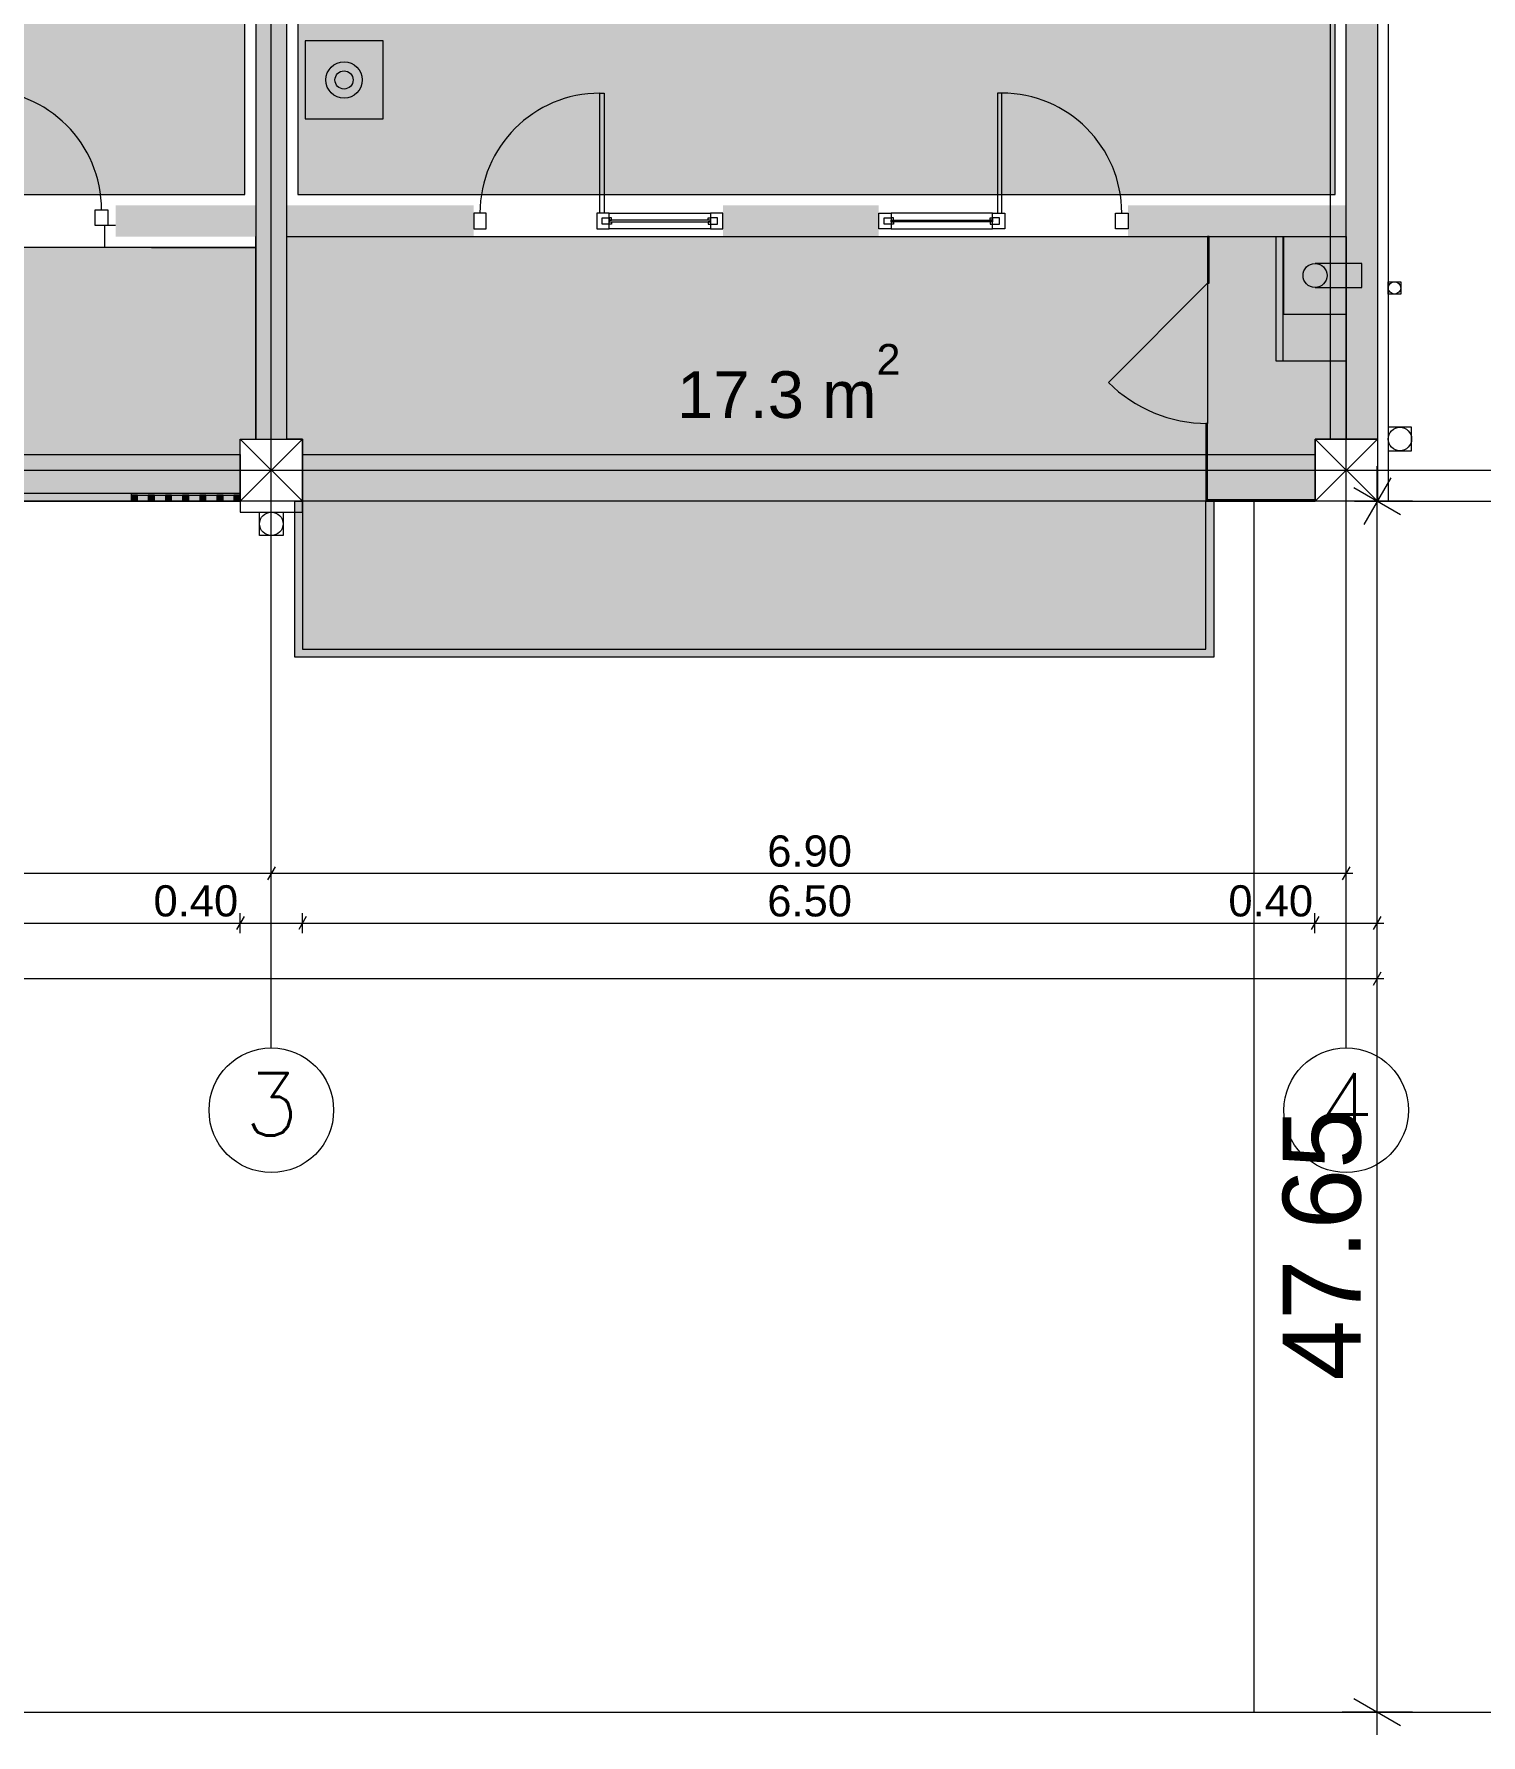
# Model space of a CAD drawing. Header units: millimetres. Extents: x 476571643 to 477489869, y 4620928210 to 4621294454.
# Drawn here: x 477229198 to 477238487, y 4621067575 to 4621078495 of the extents above; entities that cross this region are included whole.
import ezdxf

# ---------------------------------------------------------------- set-up
doc = ezdxf.new("R2010")
doc.units = ezdxf.units.MM
doc.header["$MEASUREMENT"] = 0
for name, color, linetype, lineweight in [('0_Pen_No__42_Pen_No__250_Pen_No__5', 5, 'Continuous', 0), ('2D Drafting - General_Pen_No__1_Pen_No__7', 7, 'Continuous', 0), ('2D Drafting - General_Pen_No__250_Pen_No__7_Pen_No__250', 7, 'Continuous', 0), ('2D Drafting - General_Pen_No__250_Pen_No__7_Pen_No__7', 7, 'Continuous', 0), ('2D Drafting - General_Pen_No__7_Pen_No__250', 7, 'Continuous', 0), ('2D Drafting - General_Pen_No__7_Pen_No__7_Pen_No__7', 7, 'Continuous', 0), ('Annotation - Text_Pen_No__7_Pen_No__5', 5, 'Continuous', 0), ('Doors_Pen_No__7_Pen_No__7_Pen_No__7', 7, 'Continuous', 0), ('G-Anno-Nplt_Pen_No__151', 151, 'Continuous', 0), ('G-Anno-Nplt_Pen_No__255', 255, 'Continuous', 0), ('G-Anno-Nplt_Pen_No__4', 7, 'Continuous', 0), ('G-Anno-Nplt_Pen_No__7', 7, 'Continuous', 0), ('gegmebi_Pen_No__1_Pen_No__7', 7, 'Continuous', 0), ('gegmebi_Pen_No__7_Pen_No__7', 7, 'Continuous', 0), ('kar-panjara_Pen_No__7_Pen_No__7_Pen_No__7', 7, 'Continuous', 0), ('New_0_Pen_No__7', 7, 'Continuous', 0), ('New_2D Drafting - General_Pen_No__250_Pen_No__7_Pen_No__255', 255, 'Continuous', 0), ('New_2D Drafting - General_Pen_No__30_Pen_No__9_Pen_No__9_Pen_No__255', 255, 'Continuous', 0), ('New_2D Drafting - General_Pen_No__30_Pen_No__9_Pen_No__9_Pen_No__7', 7, 'Continuous', 0), ('New_reg_nak_Pen_No__250', 7, 'Continuous', 0), ('New_reg_nak_Pen_No__7', 7, 'Continuous', 0), ('New_Structural - Bearing_Pen_No__1', 1, 'Continuous', 0), ('New_Structural - Bearing_Pen_No__250', 7, 'Continuous', 0), ('zoma_Pen_No__1', 1, 'Continuous', 0), ('zoma_Pen_No__142', 142, 'Continuous', 0), ('zoma_Pen_No__5_Pen_No__5', 5, 'Continuous', 0)]:
    doc.layers.add(name, color=color, linetype=linetype, lineweight=lineweight)
doc.layers.add('zoma', color=7, linetype='Continuous')
doc.styles.add('GENERATED_STYLE_1', font='arial.ttf')
doc.styles.add('GENERATED_STYLE_2', font='arial.ttf')
doc.linetypes.add('Break', pattern='A,0,[1,a-5 saxl бѓ’бѓђбѓ¦бѓ”бѓ‘бѓ”бѓ‘бѓ\x98_1.Shx,S=15.679026,R=0,X=0,Y=0],-1975.557214,0', length=1975.557214)
doc.dimstyles.new('GENERATED_STYLE__11', dxfattribs={"dimtxt": 500, "dimasz": 228, "dimexe": 0.18, "dimexo": 3, "dimgap": 0.09, "dimtad": 1, "dimlfac": 0.001, "dimzin": 0, "dimdsep": 46, "dimtxsty": 'GENERATED_STYLE_2', "dimblk": 'ARROWHEAD_2', "dimblk1": 'ARROWHEAD_2', "dimblk2": 'ARROWHEAD_2', "dimcen": 0.09, "dimclrd": 1, "dimclre": 1, "dimclrt": 1, "dimadec": 0, "dimazin": 0, "dimtfac": 1, "dimtdec": 4, "dimtmove": 2, "dimatfit": 3, "dimfxl": 1, "dimtolj": 1, "dimtzin": 0, "dimarcsym": 0})
doc.dimstyles.new('GENERATED_STYLE__12', dxfattribs={"dimtxt": 500, "dimasz": 228, "dimexe": 0.18, "dimexo": 3, "dimgap": 0.09, "dimtad": 1, "dimtih": 1, "dimtoh": 1, "dimlfac": 0.001, "dimzin": 0, "dimdsep": 46, "dimtxsty": 'GENERATED_STYLE_2', "dimblk": 'ARROWHEAD_2', "dimblk1": 'ARROWHEAD_2', "dimblk2": 'ARROWHEAD_2', "dimcen": 0.09, "dimclrd": 1, "dimclre": 1, "dimclrt": 1, "dimadec": 0, "dimazin": 0, "dimtfac": 1, "dimtdec": 4, "dimtmove": 2, "dimatfit": 3, "dimfxl": 1, "dimtolj": 1, "dimtzin": 0, "dimarcsym": 0})
doc.dimstyles.new('GENERATED_STYLE__3', dxfattribs={"dimtxt": 200, "dimasz": 64.421331, "dimexe": 0.18, "dimexo": 3, "dimgap": 0.09, "dimtad": 1, "dimtih": 1, "dimtoh": 1, "dimlfac": 0.001, "dimzin": 0, "dimdsep": 46, "dimtxsty": 'GENERATED_STYLE_2', "dimblk": 'ARROWHEAD_2', "dimblk1": 'ARROWHEAD_2', "dimblk2": 'ARROWHEAD_2', "dimcen": 0.09, "dimclrd": 142, "dimclre": 142, "dimclrt": 142, "dimadec": 0, "dimazin": 0, "dimtfac": 1, "dimtdec": 4, "dimtmove": 0, "dimatfit": 3, "dimfxl": 1, "dimtolj": 1, "dimtzin": 0, "dimarcsym": 0})
doc.dimstyles.new('GENERATED_STYLE__4', dxfattribs={"dimtxt": 200, "dimasz": 64.421331, "dimexe": 0.18, "dimexo": 3, "dimgap": 0.09, "dimtad": 1, "dimtih": 1, "dimtoh": 1, "dimlfac": 0.001, "dimzin": 0, "dimdsep": 46, "dimtxsty": 'GENERATED_STYLE_2', "dimblk": 'ARROWHEAD_2', "dimblk1": 'ARROWHEAD_2', "dimblk2": 'ARROWHEAD_2', "dimcen": 0.09, "dimclrd": 142, "dimclre": 142, "dimclrt": 142, "dimadec": 0, "dimazin": 0, "dimtfac": 1, "dimtdec": 4, "dimtmove": 2, "dimatfit": 3, "dimfxl": 1, "dimtolj": 1, "dimtzin": 0, "dimarcsym": 0})
doc.dimstyles.new('GENERATED_STYLE__7', dxfattribs={"dimtxt": 200, "dimasz": 64.421331, "dimexe": 0.18, "dimexo": 3, "dimgap": 0.09, "dimtad": 1, "dimlfac": 0.001, "dimzin": 0, "dimdsep": 46, "dimtxsty": 'GENERATED_STYLE_2', "dimblk": 'ARROWHEAD_2', "dimblk1": 'ARROWHEAD_2', "dimblk2": 'ARROWHEAD_2', "dimcen": 0.09, "dimclrd": 142, "dimclre": 142, "dimclrt": 142, "dimadec": 0, "dimazin": 0, "dimtfac": 1, "dimtdec": 4, "dimtmove": 0, "dimatfit": 3, "dimfxl": 1, "dimtolj": 1, "dimtzin": 0, "dimarcsym": 0})

# ---------------------------------------------------------------- blocks, each defined once
blk = doc.blocks.new('*D1093', base_point=(476844527, 4621385791))
at = {"layer": 'zoma_Pen_No__142', "color": 142, "linetype": 'Continuous', "lineweight": 0, "transparency": 16777216}
for p, q in [((477223821, 4621073043), (477223821, 4621073171)), ((477230721, 4621073043), (477230721, 4621073171)), ((477223846, 4621073149), (477223797, 4621073065)), ((477223821, 4621073107), (477230721, 4621073107)), ((477230746, 4621073149), (477230697, 4621073065))]:
    blk.add_line(p, q, dxfattribs=at)
at = {"layer": 'zoma_Pen_No__142', "color": 142, "lineweight": 0, "transparency": 16777216, "insert": (477227005, 4621073147), "char_height": 200, "attachment_point": 7, "style": 'GENERATED_STYLE_2'}
blk.add_mtext('\\A1;{\\pql;\\fArial CYR|b0|i0|c204|p34;6.90}', dxfattribs=at)
blk = doc.blocks.new('ARROWHEAD_2')
at = {"color": 0, "linetype": 'Continuous', "lineweight": 0}
for p, q in [((-0.378, -0.655), (0.378, 0.655)), ((0, 0), (-1, 0))]:
    blk.add_line(p, q, dxfattribs=at)
blk = doc.blocks.new('*D1094', base_point=(476844527, 4621385791))
at = {"layer": 'zoma_Pen_No__142', "color": 142, "linetype": 'Continuous', "lineweight": 0, "transparency": 16777216}
for p, q in [((477230721, 4621073043), (477230721, 4621073171)), ((477237621, 4621073043), (477237621, 4621073171)), ((477230746, 4621073149), (477230697, 4621073065)), ((477230721, 4621073107), (477237621, 4621073107)), ((477237597, 4621073065), (477237646, 4621073149)), ((477237621, 4621073107), (477237663, 4621073107))]:
    blk.add_line(p, q, dxfattribs=at)
at = {"layer": 'zoma_Pen_No__142', "color": 142, "lineweight": 0, "transparency": 16777216, "insert": (477233905, 4621073147), "char_height": 200, "attachment_point": 7, "style": 'GENERATED_STYLE_2'}
blk.add_mtext('\\A1;{\\pql;\\fArial CYR|b0|i0|c204|p34;6.90}', dxfattribs=at)
blk = doc.blocks.new('*D1110', base_point=(476844527, 4621385791))
at = {"layer": 'zoma_Pen_No__142', "color": 142, "linetype": 'Continuous', "lineweight": 0, "transparency": 16777216}
for p, q in [((477224021, 4621072723), (477224021, 4621072851)), ((477230521, 4621072723), (477230521, 4621072851)), ((477224046, 4621072829), (477223997, 4621072745)), ((477224021, 4621072787), (477230521, 4621072787)), ((477230546, 4621072829), (477230497, 4621072745))]:
    blk.add_line(p, q, dxfattribs=at)
at = {"layer": 'zoma_Pen_No__142', "color": 142, "lineweight": 0, "transparency": 16777216, "char_height": 200, "attachment_point": 7, "style": 'GENERATED_STYLE_2'}
for s, insert in [('\\A1;{\\pql;\\fArial CYR|b0|i0|c204|p34;6.50}', (477227005, 4621072827)), ('\\A1;{\\pql;\\fArial CYR|b0|i0|c204|p34;0.40}', (477229965, 4621072827))]:
    blk.add_mtext(s, dxfattribs=dict(at, insert=insert))
blk = doc.blocks.new('*D1111', base_point=(476844527, 4621385791))
at = {"layer": 'zoma_Pen_No__142', "color": 142, "linetype": 'Continuous', "lineweight": 0, "transparency": 16777216}
for p, q in [((477230521, 4621072723), (477230521, 4621072851)), ((477230921, 4621072723), (477230921, 4621072851)), ((477230546, 4621072829), (477230497, 4621072745)), ((477230521, 4621072787), (477230921, 4621072787)), ((477230946, 4621072829), (477230897, 4621072745))]:
    blk.add_line(p, q, dxfattribs=at)
blk = doc.blocks.new('*D1112', base_point=(476844527, 4621385791))
at = {"layer": 'zoma_Pen_No__142', "color": 142, "linetype": 'Continuous', "lineweight": 0, "transparency": 16777216}
for p, q in [((477230921, 4621072723), (477230921, 4621072851)), ((477237421, 4621072723), (477237421, 4621072851)), ((477230946, 4621072829), (477230897, 4621072745)), ((477230921, 4621072787), (477237421, 4621072787)), ((477237446, 4621072829), (477237397, 4621072745))]:
    blk.add_line(p, q, dxfattribs=at)
at = {"layer": 'zoma_Pen_No__142', "color": 142, "lineweight": 0, "transparency": 16777216, "char_height": 200, "attachment_point": 7, "style": 'GENERATED_STYLE_2'}
for s, insert in [('\\A1;{\\pql;\\fArial CYR|b0|i0|c204|p34;6.50}', (477233905, 4621072827)), ('\\A1;{\\pql;\\fArial CYR|b0|i0|c204|p34;0.40}', (477236865, 4621072827))]:
    blk.add_mtext(s, dxfattribs=dict(at, insert=insert))
blk = doc.blocks.new('*D1113', base_point=(476844527, 4621385791))
at = {"layer": 'zoma_Pen_No__142', "color": 142, "linetype": 'Continuous', "lineweight": 0, "transparency": 16777216}
for p, q in [((477237421, 4621072723), (477237421, 4621072851)), ((477237821, 4621072723), (477237821, 4621072851)), ((477237446, 4621072829), (477237397, 4621072745)), ((477237421, 4621072787), (477237821, 4621072787)), ((477237797, 4621072745), (477237846, 4621072829)), ((477237821, 4621072787), (477237863, 4621072787))]:
    blk.add_line(p, q, dxfattribs=at)
blk = doc.blocks.new('*D1114', base_point=(476844527, 4621385791))
at = {"layer": 'zoma_Pen_No__142', "color": 142, "linetype": 'Continuous', "lineweight": 0, "transparency": 16777216}
for p, q in [((477216680, 4621072431), (477216721, 4621072431)), ((477216746, 4621072474), (477216697, 4621072389)), ((477216721, 4621072368), (477216721, 4621072495)), ((477216721, 4621072431), (477237821, 4621072431)), ((477237797, 4621072389), (477237846, 4621072474)), ((477237821, 4621072368), (477237821, 4621072495)), ((477237821, 4621072431), (477237863, 4621072431))]:
    blk.add_line(p, q, dxfattribs=at)
at = {"layer": 'zoma_Pen_No__142', "color": 142, "lineweight": 0, "transparency": 16777216, "insert": (477227495, 4621072471), "char_height": 200, "attachment_point": 7, "style": 'GENERATED_STYLE_2'}
blk.add_mtext('\\A1;{\\pql;\\fArial CYR|b0|i0|c204|p34;21.10}', dxfattribs=at)
blk = doc.blocks.new('*D1131', base_point=(476844527, 4621385791))
at = {"layer": 'zoma_Pen_No__142', "color": 142, "linetype": 'Continuous', "lineweight": 0, "transparency": 16777216}
for p, q in [((477240465, 4621093195), (477240338, 4621093195)), ((477240444, 4621093170), (477240359, 4621093219)), ((477240401, 4621075495), (477240401, 4621093195)), ((477240465, 4621075495), (477240338, 4621075495)), ((477240359, 4621075519), (477240444, 4621075470)), ((477240401, 4621075453), (477240401, 4621075495))]:
    blk.add_line(p, q, dxfattribs=at)
at = {"layer": 'zoma_Pen_No__142', "color": 142, "lineweight": 0, "transparency": 16777216, "insert": (477240361, 4621084003), "char_height": 200, "attachment_point": 7, "rotation": 90, "style": 'GENERATED_STYLE_2'}
blk.add_mtext('\\A1;{\\pql;\\fArial CYR|b0|i0|c204|p34;17.70}', dxfattribs=at)
blk = doc.blocks.new('*D1274', base_point=(476844527, 4621385791))
at = {"layer": 'zoma_Pen_No__1', "color": 1, "linetype": 'Continuous', "lineweight": 0, "transparency": 16777216}
for p, q in [((477237971, 4621075408), (477237671, 4621075581)), ((477237821, 4621075495), (477237821, 4621075641)), ((477238046, 4621075495), (477237596, 4621075495)), ((477237821, 4621067721), (477237821, 4621075495)), ((477238046, 4621067721), (477237596, 4621067721)), ((477237671, 4621067808), (477237971, 4621067635)), ((477237821, 4621067575), (477237821, 4621067721))]:
    blk.add_line(p, q, dxfattribs=at)
at = {"layer": 'zoma_Pen_No__1', "color": 1, "lineweight": 0, "transparency": 16777216, "insert": (477237721, 4621069850), "char_height": 500, "attachment_point": 7, "rotation": 90, "style": 'GENERATED_STYLE_2'}
blk.add_mtext('\\A1;{\\pql;\\fArial CYR|b0|i0|c204|p34;47.65}', dxfattribs=at)
blk = doc.blocks.new('*D1281', base_point=(476844527, 4621385791))
at = {"layer": 'zoma_Pen_No__1', "color": 1, "linetype": 'Continuous', "lineweight": 0, "transparency": 16777216}
for p, q in [((477237821, 4621075270), (477237821, 4621075720)), ((477256819, 4621075270), (477256819, 4621075720)), ((477237908, 4621075645), (477237735, 4621075345)), ((477256732, 4621075345), (477256905, 4621075645)), ((477237675, 4621075495), (477237821, 4621075495)), ((477237821, 4621075495), (477256819, 4621075495)), ((477256819, 4621075495), (477256965, 4621075495))]:
    blk.add_line(p, q, dxfattribs=at)
at = {"layer": 'zoma_Pen_No__1', "color": 1, "lineweight": 0, "transparency": 16777216, "insert": (477247715, 4621075595), "char_height": 500, "attachment_point": 7, "style": 'GENERATED_STYLE_2'}
blk.add_mtext('\\A1;{\\pql;\\fArial CYR|b0|i0|c204|p34;19.00}', dxfattribs=at)

msp = doc.modelspace()

# ---------------------------------------------------------------- hatches: boundary and pattern name
at = {"layer": '2D Drafting - General_Pen_No__250_Pen_No__7_Pen_No__7', "linetype": 'Continuous', "lineweight": 0}
for points in [[(477230621.317, 4621075894.799), (477230821.317, 4621075894.799), (477230821.317, 4621082394.799), (477230621.317, 4621082394.799)], [(477237621.317, 4621082394.799), (477237621.317, 4621075894.799), (477237821.317, 4621075894.799), (477237821.317, 4621082394.799)], [(477230621.317, 4621077194.802), (477230621.317, 4621077394.802), (477229721.402, 4621077394.802), (477229721.402, 4621077194.802)], [(477230821.317, 4621077194.799), (477232020.692, 4621077194.799), (477232020.692, 4621077394.799), (477230821.317, 4621077394.799)], [(477234620.696, 4621077194.799), (477233620.696, 4621077194.799), (477233620.696, 4621077394.799), (477234620.696, 4621077394.799)], [(477237621.317, 4621077194.799), (477236220.692, 4621077194.799), (477236220.692, 4621077394.799), (477237621.317, 4621077394.799)], [(477236731.137, 4621077194.799), (477236731.137, 4621076894.795), (477236741.137, 4621076894.795), (477236741.137, 4621077194.799)], [(477236721.125, 4621075994.796), (477236721.125, 4621075494.799), (477236731.125, 4621075494.799), (477236731.125, 4621075994.796)], [(477230521.317, 4621075544.799), (477229821.317, 4621075544.799), (477229821.317, 4621075534.799), (477230521.317, 4621075534.799)], [(477237421.317, 4621075504.799), (477236731.125, 4621075504.799), (477236731.125, 4621075494.799), (477237421.317, 4621075494.799)]]:
    msp.add_hatch(color=7, dxfattribs=at).paths.add_polyline_path(points)
at = {"layer": 'G-Anno-Nplt_Pen_No__151', "linetype": 'Continuous', "lineweight": 0, "true_color": 0x1f2f3f}
for points in [[(477230791.317, 4621086364.799), (477230991.316, 4621086364.799), (477230991.316, 4621086064.799), (477231291.317, 4621086064.799), (477231291.317, 4621085234.611), (477230891.317, 4621085234.611), (477230891.317, 4621082864.799), (477230991.317, 4621082864.799), (477230991.317, 4621082324.799), (477230891.317, 4621082324.799), (477230891.317, 4621077464.799), (477237551.317, 4621077464.799), (477237551.317, 4621081734.611), (477237151.317, 4621081734.611), (477237151.317, 4621082564.799), (477237351.317, 4621082564.799), (477237351.317, 4621082864.799), (477237551.317, 4621082864.799), (477237551.317, 4621085824.799), (477237351.317, 4621085824.799), (477237351.317, 4621085994.799), (477237351.317, 4621086124.799), (477237151.317, 4621086124.799), (477237151.317, 4621086954.987), (477237551.317, 4621086954.987), (477237551.317, 4621091824.799), (477234051.135, 4621091824.799), (477234051.135, 4621092924.799), (477230991.317, 4621092924.799), (477230991.317, 4621092724.799), (477230791.317, 4621092724.799)], [(477223991.317, 4621077464.799), (477230551.317, 4621077464.799), (477230551.317, 4621082324.799), (477230451.317, 4621082324.799), (477230451.317, 4621082864.799), (477230551.317, 4621082864.799), (477230551.317, 4621085528.057), (477230011.129, 4621085528.057), (477230011.129, 4621085928.057), (477224681.505, 4621085928.057), (477224681.505, 4621085528.057), (477223991.317, 4621085528.057), (477223991.317, 4621082864.799), (477224091.317, 4621082864.799), (477224091.317, 4621082324.799), (477223991.317, 4621082324.799)]]:
    msp.add_hatch(color=169, dxfattribs=at).paths.add_polyline_path(points)
at = {"layer": 'G-Anno-Nplt_Pen_No__255', "linetype": 'Continuous', "lineweight": 0, "true_color": 0x3f3f3f}
for points in [[(477230621.317, 4621077125.139), (477223921.317, 4621077125.139), (477223921.317, 4621075894.799), (477224021.317, 4621075894.799), (477224021.317, 4621075494.799), (477230521.317, 4621075494.799), (477230521.317, 4621075894.799), (477230621.317, 4621075894.799)], [(477230821.317, 4621077194.799), (477237621.317, 4621077194.799), (477237621.317, 4621075894.799), (477237421.317, 4621075894.799), (477237421.317, 4621075494.799), (477236771.317, 4621075494.799), (477236771.317, 4621074494.85), (477230871.317, 4621074494.8), (477230871.317, 4621075494.799), (477230921.317, 4621075494.799), (477230921.317, 4621075894.799), (477230821.317, 4621075894.799)]]:
    msp.add_hatch(color=250, dxfattribs=at).paths.add_polyline_path(points)
at = {"layer": 'New_2D Drafting - General_Pen_No__250_Pen_No__7_Pen_No__255', "linetype": 'Continuous', "lineweight": 0}
for points in [[(477237621.317, 4621077194.799), (477237171.317, 4621077194.799), (477237171.317, 4621076394.799), (477237621.317, 4621076394.799)], [(477237221.322, 4621077194.799), (477237221.326, 4621076694.799), (477237621.322, 4621076694.803), (477237621.32, 4621076867.788), (477237721.323, 4621076867.789), (477237721.322, 4621077021.815), (477237621.319, 4621077021.814), (477237621.317, 4621077194.803)]]:
    msp.add_hatch(color=255, dxfattribs=at).paths.add_polyline_path(points)
at = {"layer": 'New_2D Drafting - General_Pen_No__30_Pen_No__9_Pen_No__9_Pen_No__255', "linetype": 'Continuous', "lineweight": 0}
for points in [[(477229861.317, 4621075494.799), (477229861.317, 4621075534.799), (477229821.317, 4621075534.799), (477229821.317, 4621075494.799)], [(477229971.317, 4621075494.799), (477229971.317, 4621075534.799), (477229931.317, 4621075534.799), (477229931.317, 4621075494.799)], [(477230081.317, 4621075494.799), (477230081.317, 4621075534.799), (477230041.317, 4621075534.799), (477230041.317, 4621075494.799)], [(477230191.317, 4621075494.799), (477230191.317, 4621075534.799), (477230151.317, 4621075534.799), (477230151.317, 4621075494.799)], [(477230301.317, 4621075494.799), (477230301.317, 4621075534.799), (477230261.317, 4621075534.799), (477230261.317, 4621075494.799)], [(477230411.317, 4621075494.799), (477230411.317, 4621075534.799), (477230371.317, 4621075534.799), (477230371.317, 4621075494.799)], [(477230521.317, 4621075494.799), (477230521.317, 4621075534.799), (477230481.317, 4621075534.799), (477230481.317, 4621075494.799)]]:
    msp.add_hatch(color=255, dxfattribs=at).paths.add_polyline_path(points)

# ---------------------------------------------------------------- linework, layer by layer
at = {"layer": '0_Pen_No__42_Pen_No__250_Pen_No__5', "color": 5, "linetype": 'Continuous', "lineweight": 0}
for centre in [(477230721.317, 4621071585.202), (477230721.317, 4621071585.202), (477237621.317, 4621071585.202), (477237621.317, 4621071585.202)]:
    msp.add_circle(centre, 400, dxfattribs=at)
at = {"layer": '2D Drafting - General_Pen_No__1_Pen_No__7', "color": 7, "linetype": 'Continuous', "lineweight": 0}
for p, q in [((477230521.317, 4621075494.799), (477230921.317, 4621075894.799)), ((477230921.317, 4621075494.799), (477230521.317, 4621075894.799)), ((477237421.317, 4621075494.799), (477237821.317, 4621075894.799)), ((477237821.317, 4621075494.799), (477237421.317, 4621075894.799))]:
    msp.add_line(p, q, dxfattribs=at)
at = {"layer": '2D Drafting - General_Pen_No__1_Pen_No__7', "color": 7, "linetype": 'Continuous', "lineweight": 0, "flags": 128}
for points in [[(477237521.317, 4621075894.799), (477237521.317, 4621082394.799), (477237821.317, 4621082394.799), (477237821.317, 4621075894.799)], [(477230521.317, 4621075494.799), (477224021.317, 4621075494.799), (477224021.317, 4621075794.799), (477230521.317, 4621075794.799)], [(477230921.317, 4621075494.799), (477230521.317, 4621075494.799), (477230521.317, 4621075894.799), (477230921.317, 4621075894.799)], [(477237421.317, 4621075494.799), (477230921.317, 4621075494.799), (477230921.317, 4621075794.799), (477237421.317, 4621075794.799)], [(477237821.317, 4621075494.799), (477237421.317, 4621075494.799), (477237421.317, 4621075894.799), (477237821.317, 4621075894.799)]]:
    msp.add_lwpolyline(points, close=True, dxfattribs=at)
at = {"layer": '2D Drafting - General_Pen_No__1_Pen_No__7', "color": 7, "linetype": 'Continuous', "lineweight": 0}
for centre, radius in [((477237931.49, 4621076864.799), 40), ((477237966.247, 4621075894.799), 75), ((477230721.317, 4621075350.145), 75)]:
    msp.add_circle(centre, radius, dxfattribs=at)
at = {"layer": '2D Drafting - General_Pen_No__250_Pen_No__7_Pen_No__250', "color": 7, "linetype": 'Continuous', "lineweight": 0, "flags": 128}
for points in [[(477230621.317, 4621075894.799), (477230821.317, 4621075894.799), (477230821.317, 4621082394.799), (477230621.317, 4621082394.799)], [(477236731.137, 4621077194.799), (477236731.137, 4621076894.795), (477236741.137, 4621076894.795), (477236741.137, 4621077194.799)], [(477236721.125, 4621075994.796), (477236721.125, 4621075494.799), (477236731.125, 4621075494.799), (477236731.125, 4621075994.796)], [(477230521.317, 4621075544.799), (477229821.317, 4621075544.799), (477229821.317, 4621075534.799), (477230521.317, 4621075534.799)], [(477237421.317, 4621075504.799), (477236731.125, 4621075504.799), (477236731.125, 4621075494.799), (477237421.317, 4621075494.799)]]:
    msp.add_lwpolyline(points, close=True, dxfattribs=at)
at = {"layer": '2D Drafting - General_Pen_No__7_Pen_No__250', "color": 7, "linetype": 'Continuous', "lineweight": 0, "flags": 128}
msp.add_lwpolyline([(477229721.402, 4621077265.398), (477229651.387, 4621077265.4), (477229651.384, 4621077124.972)], dxfattribs=at)
at = {"layer": '2D Drafting - General_Pen_No__7_Pen_No__7_Pen_No__7', "color": 7, "linetype": 'Continuous', "lineweight": 0, "flags": 128}
for points in [[(477233540.696, 4621077244.669), (477232890.696, 4621077244.698), (477232890.701, 4621077344.637), (477233540.701, 4621077344.609)], [(477234700.696, 4621077244.837), (477235350.696, 4621077244.866), (477235350.692, 4621077344.805), (477234700.692, 4621077344.776)]]:
    msp.add_lwpolyline(points, close=True, dxfattribs=at)
at = {"layer": '2D Drafting - General_Pen_No__7_Pen_No__7_Pen_No__7', "color": 7, "linetype": 'Continuous', "lineweight": 0}
for centre, start, end in [((477228861.082, 4621077365.331), 0.005711, 90.0025313), ((477232831.012, 4621077344.65), 89.9974687, 179.994289), ((477235410.381, 4621077344.818), 0.005711, 90.0025313)]:
    msp.add_arc(centre, 770.311, start, end, dxfattribs=at)
at = {"layer": 'Doors_Pen_No__7_Pen_No__7_Pen_No__7', "color": 7, "linetype": 'Continuous', "lineweight": 0, "flags": 128}
for points in [[(477232857.678, 4621077344.649), (477232831.012, 4621077344.65), (477232831.046, 4621078114.961), (477232857.712, 4621078114.96)], [(477235383.714, 4621077344.817), (477235410.381, 4621077344.818), (477235410.347, 4621078115.129), (477235383.68, 4621078115.128)]]:
    msp.add_lwpolyline(points, close=True, dxfattribs=at)
at = {"layer": 'G-Anno-Nplt_Pen_No__4', "color": 7, "linetype": 'Continuous', "lineweight": 0, "flags": 128}
for points in [[(477223991.317, 4621077464.799), (477230551.317, 4621077464.799), (477230551.317, 4621082324.799), (477230451.317, 4621082324.799), (477230451.317, 4621082864.799), (477230551.317, 4621082864.799), (477230551.317, 4621085528.057), (477230011.129, 4621085528.057), (477230011.129, 4621085928.057), (477224681.505, 4621085928.057), (477224681.505, 4621085528.057), (477223991.317, 4621085528.057), (477223991.317, 4621082864.799), (477224091.317, 4621082864.799), (477224091.317, 4621082324.799), (477223991.317, 4621082324.799)], [(477230621.317, 4621077125.139), (477223921.317, 4621077125.139), (477223921.317, 4621075894.799), (477224021.317, 4621075894.799), (477224021.317, 4621075494.799), (477230521.317, 4621075494.799), (477230521.317, 4621075894.799), (477230621.317, 4621075894.799)], [(477230821.317, 4621077194.799), (477237621.317, 4621077194.799), (477237621.317, 4621075894.799), (477237421.317, 4621075894.799), (477237421.317, 4621075494.799), (477236771.317, 4621075494.799), (477236771.317, 4621074494.85), (477230871.317, 4621074494.8), (477230871.317, 4621075494.799), (477230921.317, 4621075494.799), (477230921.317, 4621075894.799), (477230821.317, 4621075894.799)]]:
    msp.add_lwpolyline(points, close=True, dxfattribs=at)
msp.add_lwpolyline([(477230891.317, 4621082324.799), (477230891.317, 4621077464.799), (477237551.317, 4621077464.799), (477237551.317, 4621081734.611)], dxfattribs=at)
at = {"layer": 'gegmebi_Pen_No__1_Pen_No__7', "color": 7, "linetype": 'Continuous', "lineweight": 0, "flags": 128}
for points in [[(477237621.32, 4621076867.788), (477237621.322, 4621076694.803), (477237221.326, 4621076694.799), (477237221.322, 4621077194.799), (477237621.317, 4621077194.803), (477237621.319, 4621077021.814)], [(477237421.322, 4621076867.786), (477237721.323, 4621076867.789), (477237721.322, 4621077021.815), (477237421.32, 4621077021.812)]]:
    msp.add_lwpolyline(points, dxfattribs=at)
at = {"layer": 'gegmebi_Pen_No__7_Pen_No__7', "color": 7, "linetype": 'Continuous', "lineweight": 0}
for p, q in [((477237891.49, 4621076824.799), (477237891.49, 4621076904.799)), ((477237891.49, 4621076904.799), (477237971.49, 4621076904.799)), ((477237971.49, 4621076904.799), (477237971.49, 4621076824.799)), ((477237971.49, 4621076824.799), (477237891.49, 4621076824.799)), ((477238041.247, 4621075969.799), (477237891.247, 4621075969.799)), ((477237891.247, 4621075969.799), (477237891.247, 4621075819.799)), ((477238041.247, 4621075819.799), (477238041.247, 4621075969.799)), ((477237891.247, 4621075819.799), (477238041.247, 4621075819.799)), ((477230646.317, 4621075275.145), (477230646.317, 4621075425.145)), ((477230646.317, 4621075425.145), (477230796.317, 4621075425.145)), ((477230796.317, 4621075425.145), (477230796.317, 4621075275.145)), ((477230796.317, 4621075275.145), (477230646.317, 4621075275.145))]:
    msp.add_line(p, q, dxfattribs=at)
at = {"layer": 'kar-panjara_Pen_No__7_Pen_No__7_Pen_No__7', "color": 7, "linetype": 'Continuous', "lineweight": 0, "flags": 128}
for points in [[(477229671.398, 4621077265.399), (477229591.398, 4621077265.396), (477229591.394, 4621077365.396), (477229671.394, 4621077365.399)], [(477232020.696, 4621077244.718), (477232100.696, 4621077244.715), (477232100.701, 4621077344.715), (477232020.701, 4621077344.718)], [(477232810.696, 4621077244.641), (477232890.696, 4621077244.637), (477232890.701, 4621077344.637), (477232810.701, 4621077344.641)], [(477233540.696, 4621077244.669), (477233620.696, 4621077244.666), (477233620.701, 4621077344.666), (477233540.701, 4621077344.669)], [(477234700.696, 4621077244.837), (477234620.696, 4621077244.833), (477234620.692, 4621077344.833), (477234700.692, 4621077344.837)], [(477235430.696, 4621077244.808), (477235350.696, 4621077244.805), (477235350.692, 4621077344.805), (477235430.692, 4621077344.808)], [(477236220.696, 4621077244.886), (477236140.696, 4621077244.882), (477236140.692, 4621077344.882), (477236220.692, 4621077344.886)], [(477232845.699, 4621077314.639), (477232890.699, 4621077314.637), (477232890.699, 4621077299.637), (477232890.698, 4621077289.637), (477232905.698, 4621077289.637), (477232905.698, 4621077274.637), (477232845.698, 4621077274.639)], [(477233540.699, 4621077299.609), (477232890.699, 4621077299.637), (477232890.698, 4621077289.637), (477233540.698, 4621077289.609)], [(477232905.699, 4621077314.637), (477232890.699, 4621077314.637), (477232890.699, 4621077299.637), (477232905.699, 4621077299.637)], [(477233585.699, 4621077314.607), (477233540.699, 4621077314.609), (477233540.699, 4621077299.609), (477233540.698, 4621077289.609), (477233525.698, 4621077289.609), (477233525.698, 4621077274.609), (477233585.698, 4621077274.607)], [(477233525.699, 4621077314.609), (477233540.699, 4621077314.609), (477233540.699, 4621077299.609), (477233525.699, 4621077299.609)], [(477234655.693, 4621077314.774), (477234700.693, 4621077314.776), (477234700.694, 4621077299.776), (477234700.694, 4621077289.776), (477234715.694, 4621077289.777), (477234715.695, 4621077274.777), (477234655.695, 4621077274.774)], [(477234715.693, 4621077314.777), (477234700.693, 4621077314.776), (477234700.694, 4621077299.776), (477234715.694, 4621077299.777)], [(477234700.694, 4621077299.776), (477235350.694, 4621077299.805), (477235350.694, 4621077289.805), (477234700.694, 4621077289.776)], [(477235335.693, 4621077314.804), (477235350.693, 4621077314.805), (477235350.694, 4621077299.805), (477235335.694, 4621077299.804)], [(477235395.693, 4621077314.807), (477235350.693, 4621077314.805), (477235350.694, 4621077299.805), (477235350.694, 4621077289.805), (477235335.694, 4621077289.804), (477235335.695, 4621077274.804), (477235395.695, 4621077274.807)]]:
    msp.add_lwpolyline(points, close=True, dxfattribs=at)
at = {"layer": 'New_0_Pen_No__7', "color": 7, "linetype": 'Continuous', "lineweight": 0}
for p, q in [((477231438.31, 4621078449.994), (477230938.31, 4621078449.994)), ((477230938.31, 4621078449.994), (477230938.31, 4621077949.994)), ((477231438.31, 4621077949.994), (477231438.31, 4621078449.994)), ((477230938.31, 4621077949.994), (477231438.31, 4621077949.994))]:
    msp.add_line(p, q, dxfattribs=at)
for radius in [116.667, 58.333]:
    msp.add_circle((477231188.31, 4621078199.994), radius, dxfattribs=at)
at = {"layer": 'New_2D Drafting - General_Pen_No__30_Pen_No__9_Pen_No__9_Pen_No__7', "color": 7, "linetype": 'Continuous', "lineweight": 0, "flags": 128}
for points in [[(477229861.317, 4621075494.799), (477229861.317, 4621075534.799), (477229821.317, 4621075534.799), (477229821.317, 4621075494.799)], [(477229971.317, 4621075494.799), (477229971.317, 4621075534.799), (477229931.317, 4621075534.799), (477229931.317, 4621075494.799)], [(477230081.317, 4621075494.799), (477230081.317, 4621075534.799), (477230041.317, 4621075534.799), (477230041.317, 4621075494.799)], [(477230191.317, 4621075494.799), (477230191.317, 4621075534.799), (477230151.317, 4621075534.799), (477230151.317, 4621075494.799)], [(477230301.317, 4621075494.799), (477230301.317, 4621075534.799), (477230261.317, 4621075534.799), (477230261.317, 4621075494.799)], [(477230411.317, 4621075494.799), (477230411.317, 4621075534.799), (477230371.317, 4621075534.799), (477230371.317, 4621075494.799)], [(477230521.317, 4621075494.799), (477230521.317, 4621075534.799), (477230481.317, 4621075534.799), (477230481.317, 4621075494.799)]]:
    msp.add_lwpolyline(points, close=True, dxfattribs=at)
at = {"layer": 'New_reg_nak_Pen_No__250', "color": 7, "linetype": 'Continuous', "lineweight": 0}
for p, q in [((477237216.795, 4621076394.799), (477237216.795, 4621077194.799)), ((477236731.125, 4621076894.795), (477236731.125, 4621075994.796))]:
    msp.add_line(p, q, dxfattribs=at)
at = {"layer": 'New_reg_nak_Pen_No__250', "color": 7, "linetype": 'Continuous', "lineweight": 0, "flags": 128}
for points in [[(477237621.317, 4621077194.799), (477237621.317, 4621076394.799), (477237171.317, 4621076394.799), (477237171.317, 4621077194.799)], [(477224021.317, 4621075494.799), (477230521.317, 4621075494.799), (477230521.317, 4621075544.799), (477224021.317, 4621075544.799)], [(477236771.317, 4621074494.85), (477230871.317, 4621074494.85), (477230871.317, 4621075494.799), (477230921.317, 4621075494.799), (477230921.317, 4621074544.85), (477236721.317, 4621074544.85), (477236721.317, 4621075494.799), (477236771.317, 4621075494.799)]]:
    msp.add_lwpolyline(points, close=True, dxfattribs=at)
at = {"layer": 'New_reg_nak_Pen_No__250', "color": 7, "linetype": 'Continuous', "lineweight": 0}
msp.add_circle((477237421.322, 4621076944.799), 77.013, dxfattribs=at)
at = {"layer": 'New_reg_nak_Pen_No__7', "color": 7, "linetype": 'Continuous', "lineweight": 0, "flags": 128}
for points in [[(477230921.317, 4621093194.799), (477230921.317, 4621093264.799), (477237891.318, 4621093264.799), (477237891.058, 4621075494.799), (477237821.317, 4621075494.799)], [(477229951.699, 4621077125.139), (477230621.317, 4621077125.139), (477230621.317, 4621077194.799)], [(477230521.317, 4621075494.806), (477230521.317, 4621075425.145), (477230921.317, 4621075425.145), (477230921.317, 4621075494.806)]]:
    msp.add_lwpolyline(points, dxfattribs=at)
at = {"layer": 'New_Structural - Bearing_Pen_No__1', "color": 1, "linetype": 'Break', "lineweight": 0}
for p, q in [((477237030.142, 4621067721.413), (477237030.142, 4621075494.799)), ((477203753.78, 4621067721.413), (477256821.719, 4621067721.413))]:
    msp.add_line(p, q, dxfattribs=at)
at = {"layer": 'New_Structural - Bearing_Pen_No__250', "color": 7, "linetype": 'Continuous', "lineweight": 0}
msp.add_line((477236731.137, 4621076894.795), (477236094.737, 4621076258.396), dxfattribs=at)
msp.add_arc((477236731.125, 4621076894.784), 899.988, 225, 270, dxfattribs=at)
at = {"layer": 'zoma_Pen_No__5_Pen_No__5', "color": 5, "linetype": 'Continuous', "lineweight": 0}
for p, q in [((477230721.317, 4621071985.202), (477230721.317, 4621096696.008)), ((477237621.317, 4621071985.202), (477237621.317, 4621096696.008)), ((477212840.766, 4621075694.799), (477241693.846, 4621075694.799)), ((477212840.766, 4621075694.799), (477241693.846, 4621075694.799))]:
    msp.add_line(p, q, dxfattribs=at)

# ---------------------------------------------------------------- texts
at = {"layer": 'Annotation - Text_Pen_No__7_Pen_No__5', "color": 5, "linetype": 'Continuous', "lineweight": 0, "char_height": 400, "attachment_point": 2}
for s, insert in [('\\A1;{\\pqc;\\Ftxt.shx;3}', (477230723.475, 4621071823.774)), ('\\A1;{\\pqc;\\Ftxt.shx;4}', (477237623.475, 4621071823.774))]:
    msp.add_mtext(s, dxfattribs=dict(at, insert=insert))
at = {"layer": 'G-Anno-Nplt_Pen_No__7', "color": 7, "lineweight": 0, "insert": (477233325.267, 4621076025.441), "char_height": 300, "attachment_point": 7, "style": 'GENERATED_STYLE_1'}
msp.add_mtext('{\\fArial|b0|i0|c0|p34;17.3 m{\\H0.66x;\\S2^  ;}}', dxfattribs=at)

# ---------------------------------------------------------------- dimensions: what is measured, and where the dimension line sits
at = {"layer": 'zoma', "color": 142, "linetype": 'Continuous', "lineweight": 0}
dim = msp.add_linear_dim(base=(477240401.24, 4621093194.796), p1=(477237891.242, 4621075494.799), p2=(477214576.618, 4621093194.796), angle=90, dimstyle='GENERATED_STYLE__7', dxfattribs=at)
dim.commit()
dim.dimension.update_dxf_attribs({"geometry": '*D1131', "text_midpoint": (477240261.24, 4621084338.856), "dimtype": 160, "text_rotation": 90})
at = {"layer": 'zoma', "color": 1, "linetype": 'Continuous', "lineweight": 0}
dim = msp.add_linear_dim(base=(477256818.544, 4621075494.799), p1=(477237821.317, 4621093194.796), p2=(477256818.544, 4621075496.849), dimstyle='GENERATED_STYLE__12', dxfattribs=at)
dim.commit()
dim.dimension.update_dxf_attribs({"geometry": '*D1281', "text_midpoint": (477248554.757, 4621075844.799), "dimtype": 160})
dim = msp.add_linear_dim(base=(477237821.317, 4621075494.799), p1=(477237821.317, 4621067721.413), p2=(477237821.317, 4621075494.799), angle=90, text='47.65', dimstyle='GENERATED_STYLE__11', dxfattribs=at)
dim.commit()
dim.dimension.update_dxf_attribs({"geometry": '*D1274', "text_midpoint": (477237471.317, 4621070690.452), "dimtype": 160, "text_rotation": 90})
at = {"layer": 'zoma', "color": 142, "linetype": 'Continuous', "lineweight": 0}
for base, p1, p2, dimstyle, picture, middle in [((477237821.317, 4621072431.147), (477216721.317, 4621074289.735), (477237821.317, 4621075494.799), 'GENERATED_STYLE__4', '*D1114', (477227830.63, 4621072571.147)), ((477230721.317, 4621073107.023), (477223821.317, 4621074745.719), (477230721.317, 4621074745.719), 'GENERATED_STYLE__3', '*D1093', (477227265.024, 4621073247.023)), ((477237621.317, 4621073107.023), (477230721.317, 4621074745.719), (477237621.317, 4621074745.719), 'GENERATED_STYLE__3', '*D1094', (477234165.024, 4621073247.023)), ((477230521.317, 4621072787.069), (477224021.317, 4621074289.735), (477230521.317, 4621074289.735), 'GENERATED_STYLE__3', '*D1110', (477227265.024, 4621072927.069)), ((477230921.317, 4621072787.069), (477230521.317, 4621074289.735), (477230921.317, 4621074289.735), 'GENERATED_STYLE__3', '*D1111', (477230224.469, 4621072927.069)), ((477237421.317, 4621072787.069), (477230921.317, 4621074289.735), (477237421.317, 4621074289.735), 'GENERATED_STYLE__3', '*D1112', (477234165.024, 4621072927.069)), ((477237821.317, 4621072787.069), (477237421.317, 4621074289.735), (477237821.317, 4621074289.735), 'GENERATED_STYLE__3', '*D1113', (477237124.469, 4621072927.069))]:
    dim = msp.add_linear_dim(base=base, p1=p1, p2=p2, dimstyle=dimstyle, dxfattribs=at)
    dim.commit()
    dim.dimension.update_dxf_attribs({"geometry": picture, "text_midpoint": middle, "dimtype": 160})

doc.saveas('drawing.dxf')
